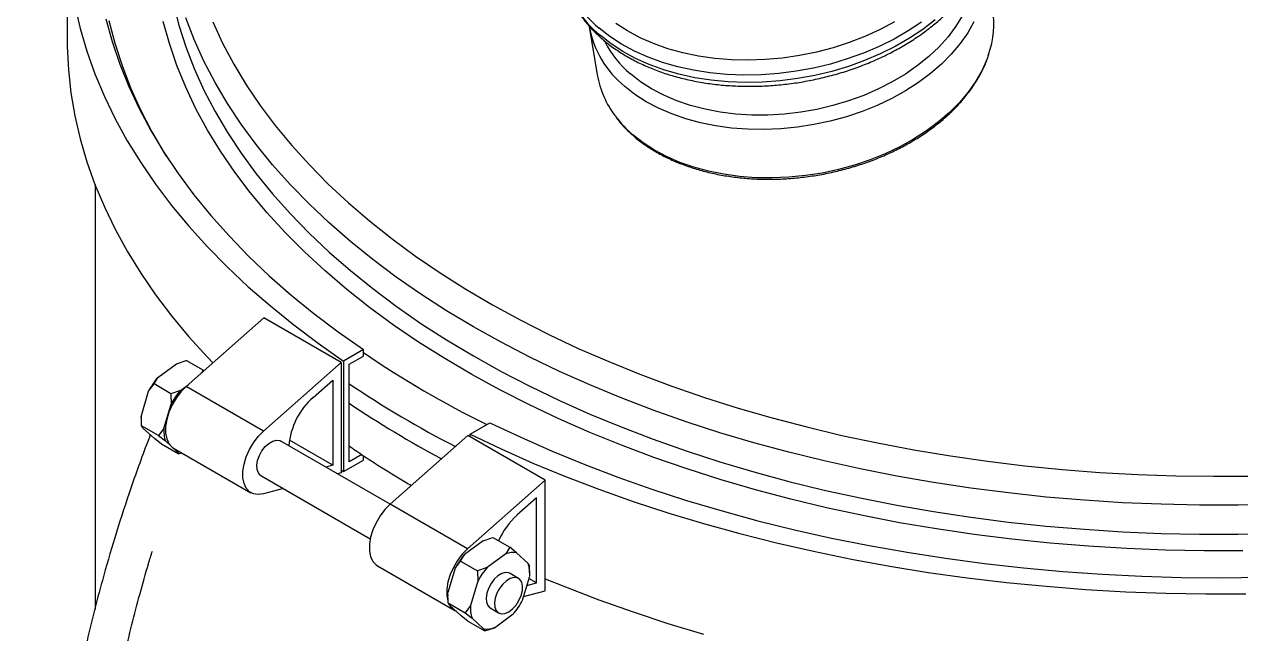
# Model space of a CAD drawing. Header units: millimetres. Extents: x 0 to 6631, y 0 to 4689.
# Drawn here: x 4189.7 to 4495.5, y 2047.9 to 2201 of the extents above; entities that cross this region are included whole.
import ezdxf

# ---------------------------------------------------------------- set-up
doc = ezdxf.new("R2010")
doc.units = ezdxf.units.MM
doc.header["$LTSCALE"] = 13
doc.layers.add('几何体', color=7, linetype='Continuous')

msp = doc.modelspace()

# ---------------------------------------------------------------- linework, layer by layer
at = {"layer": '几何体'}
for p, q in [((4200.51, 2225.05), (4200.51, 2197.29)), ((4331.73, 2200.49), (4333.77, 2188.34)), ((4207.51, 2160.76), (4207.51, 2053.99)), ((4249.94, 2127.29), (4230.45, 2110.04)), ((4269.39, 2116.06), (4249.94, 2127.29)), ((4274.97, 2119.29), (4270.01, 2116.42)), ((4274.97, 2117.65), (4274.97, 2119.29)), ((4228.03, 2115.74), (4230.43, 2116.57)), ((4234.68, 2114.12), (4230.43, 2116.57)), ((4249.89, 2098.82), (4269.39, 2116.06)), ((4269.39, 2116.06), (4269.39, 2088.3)), ((4270.01, 2116.42), (4270.01, 2088.66)), ((4271.43, 2115.61), (4274.97, 2117.65)), ((4223.33, 2112.31), (4228.03, 2115.74)), ((4234.68, 2114.12), (4234.24, 2113.4)), ((4234.88, 2113.96), (4234.68, 2114.12)), ((4271.43, 2091.11), (4271.43, 2115.61)), ((4220.98, 2108.87), (4222.34, 2110.66)), ((4222.34, 2110.66), (4223.33, 2112.31)), ((4226.58, 2108.21), (4222.34, 2110.66)), ((4228.99, 2109.04), (4230.89, 2110.43)), ((4249.89, 2098.82), (4230.45, 2110.04)), ((4262.33, 2107.28), (4267.27, 2111.65)), ((4267.27, 2111.65), (4267.27, 2090.26)), ((4219.17, 2102.76), (4220.98, 2108.87)), ((4228.99, 2109.04), (4226.58, 2108.21)), ((4226.58, 2108.21), (4226.64, 2105.6)), ((4224.83, 2099.49), (4226.64, 2105.6)), ((4219.15, 2102.16), (4219.15, 2101.94)), ((4219.22, 2100.15), (4219.17, 2102.76)), ((4301.83, 2098.05), (4306.79, 2100.92)), ((4223.46, 2097.7), (4219.22, 2100.15)), ((4219.56, 2099.59), (4219.22, 2100.15)), ((4222.45, 2096.92), (4219.56, 2099.59)), ((4224.83, 2099.49), (4223.46, 2097.7)), ((4223.46, 2097.7), (4225.22, 2096.33)), ((4301.21, 2097.69), (4281.71, 2080.45)), ((4320.65, 2086.47), (4301.21, 2097.69)), ((4301.83, 2097.34), (4301.83, 2098.05)), ((4224.2, 2095.55), (4222.45, 2096.92)), ((4228.44, 2093.1), (4224.2, 2095.55)), ((4228.11, 2093.65), (4225.22, 2096.33)), ((4281.7, 2080.44), (4254.21, 2096.31)), ((4267.27, 2090.26), (4256.38, 2096.55)), ((4227.27, 2094.54), (4246.71, 2083.32)), ((4228.11, 2093.65), (4228.44, 2093.1)), ((4228.44, 2093.1), (4229.27, 2093.38)), ((4274.6, 2092.94), (4271.43, 2091.11)), ((4274.97, 2091.52), (4274.97, 2092.69)), ((4267.27, 2090.26), (4265.51, 2089.79)), ((4269.39, 2089.08), (4270.01, 2088.66)), ((4270.01, 2088.66), (4274.97, 2091.52)), ((4249.21, 2087.65), (4276.7, 2071.78)), ((4269.39, 2088.3), (4268.5, 2088.06)), ((4320.65, 2086.47), (4301.16, 2069.22)), ((4320.65, 2058.71), (4320.65, 2086.47)), ((4254.87, 2084.38), (4249.89, 2083.04)), ((4301.16, 2069.22), (4281.71, 2080.45)), ((4318.53, 2082.06), (4313.59, 2077.68)), ((4318.53, 2060.67), (4318.53, 2082.06)), ((4305.1, 2071.25), (4300.4, 2067.81)), ((4305.1, 2071.25), (4307.51, 2072.08)), ((4307.51, 2072.08), (4311.75, 2069.63)), ((4299.41, 2066.17), (4300.4, 2067.81)), ((4310.76, 2067.98), (4306.06, 2064.55)), ((4311.75, 2069.63), (4310.76, 2067.98)), ((4313.5, 2068.26), (4311.75, 2069.63)), ((4316.39, 2065.58), (4313.5, 2068.26)), ((4278.53, 2064.95), (4297.98, 2053.72)), ((4298.05, 2064.37), (4296.24, 2058.27)), ((4298.05, 2064.37), (4299.41, 2066.17)), ((4299.41, 2066.17), (4303.66, 2063.72)), ((4306.06, 2064.55), (4303.66, 2063.72)), ((4316.73, 2065.03), (4316.39, 2065.58)), ((4316.77, 2063.19), (4316.73, 2065.03)), ((4303.71, 2061.11), (4301.9, 2055)), ((4303.66, 2063.72), (4303.71, 2061.11)), ((4313.96, 2061.81), (4311.84, 2063.04)), ((4314.97, 2056.31), (4316.78, 2062.41)), ((4318.53, 2060.67), (4316.59, 2061.79)), ((4316.8, 2063.01), (4316.8, 2063.24)), ((4296.3, 2055.65), (4296.24, 2058.27)), ((4315.25, 2057.25), (4320.65, 2058.71)), ((4316.07, 2060), (4318.53, 2060.67)), ((4296.23, 2057.67), (4296.23, 2057.45)), ((4296.3, 2055.65), (4300.54, 2053.2)), ((4296.63, 2055.1), (4296.3, 2055.65)), ((4296.63, 2055.1), (4299.52, 2052.42)), ((4301.9, 2055), (4300.54, 2053.2)), ((4301.27, 2051.05), (4299.52, 2052.42)), ((4300.54, 2053.2), (4302.29, 2051.83)), ((4302.29, 2051.83), (4305.18, 2049.16)), ((4306.84, 2054.38), (4308.96, 2053.15)), ((4307.92, 2049.43), (4312.62, 2052.87)), ((4301.27, 2051.05), (4305.52, 2048.6)), ((4305.18, 2049.16), (4305.52, 2048.6)), ((4305.52, 2048.6), (4307.92, 2049.43))]:
    msp.add_line(p, q, dxfattribs=at)
at = {"layer": '几何体', "flags": 128}
for points in [[(4202.44, 2205.75), (4203.78, 2199.99), (4205.47, 2194.25), (4207.5, 2188.55), (4209.87, 2182.9), (4212.58, 2177.29), (4215.63, 2171.75), (4219.01, 2166.27), (4222.72, 2160.86), (4226.75, 2155.52), (4231.1, 2150.28), (4235.77, 2145.12), (4240.74, 2140.06), (4246.02, 2135.1), (4251.59, 2130.25), (4257.45, 2125.52), (4263.59, 2120.91), (4270.01, 2116.42)], [(4227.17, 2206.36), (4228.58, 2200.83), (4230.34, 2195.34), (4232.44, 2189.89), (4234.89, 2184.48), (4237.68, 2179.13), (4240.8, 2173.84), (4244.26, 2168.62), (4248.05, 2163.48), (4252.16, 2158.42), (4256.58, 2153.45), (4261.32, 2148.57), (4266.36, 2143.8), (4271.7, 2139.14), (4277.34, 2134.6), (4283.25, 2130.18), (4289.45, 2125.88), (4295.9, 2121.72), (4302.62, 2117.7), (4309.59, 2113.82), (4316.8, 2110.09), (4324.24, 2106.51), (4331.9, 2103.1), (4339.78, 2099.85), (4347.85, 2096.76), (4356.11, 2093.85), (4364.55, 2091.12), (4373.16, 2088.56), (4381.93, 2086.19), (4390.84, 2084), (4399.88, 2082.01), (4409.04, 2080.2), (4418.31, 2078.59), (4427.67, 2077.18), (4437.12, 2075.97), (4446.64, 2074.95), (4456.22, 2074.14), (4465.84, 2073.53), (4475.49, 2073.12), (4485.17, 2072.91), (4494.85, 2072.91), (4504.52, 2073.12)], [(4210.24, 2202.41), (4211.81, 2196.71), (4213.72, 2191.04), (4215.98, 2185.42), (4218.58, 2179.84), (4221.52, 2174.33), (4224.8, 2168.87), (4228.41, 2163.49), (4232.35, 2158.18), (4236.61, 2152.96), (4241.19, 2147.83), (4246.08, 2142.79), (4251.27, 2137.86), (4256.77, 2133.04), (4262.55, 2128.33), (4268.62, 2123.75), (4274.97, 2119.29)], [(4210.97, 2201.97), (4212.45, 2196.3), (4214.29, 2190.66), (4216.46, 2185.07), (4218.97, 2179.52), (4221.83, 2174.02), (4225.01, 2168.59), (4226.22, 2166.69)], [(4496.09, 2068.75), (4486.36, 2068.72), (4476.63, 2068.9), (4466.92, 2069.28), (4457.24, 2069.87), (4447.6, 2070.66), (4438.02, 2071.65), (4428.51, 2072.84), (4419.08, 2074.22), (4409.74, 2075.81), (4400.51, 2077.59), (4391.39, 2079.56), (4382.41, 2081.72), (4373.57, 2084.07), (4364.88, 2086.6), (4356.36, 2089.32), (4348.01, 2092.21), (4339.85, 2095.27), (4331.89, 2098.5), (4324.14, 2101.9), (4316.6, 2105.46), (4309.3, 2109.17), (4302.23, 2113.03), (4295.41, 2117.04), (4288.85, 2121.19), (4282.55, 2125.47), (4276.53, 2129.89), (4270.78, 2134.42), (4265.33, 2139.08), (4260.17, 2143.84), (4255.32, 2148.71), (4250.78, 2153.68), (4246.55, 2158.74), (4242.64, 2163.89), (4239.06, 2169.11), (4235.81, 2174.41), (4232.89, 2179.77), (4230.32, 2185.19), (4228.08, 2190.66), (4226.2, 2196.17), (4224.66, 2201.72)], [(4504.52, 2080.42), (4494.85, 2080.22), (4485.17, 2080.22), (4475.49, 2080.42), (4465.84, 2080.83), (4456.22, 2081.44), (4446.64, 2082.25), (4437.12, 2083.27), (4427.67, 2084.48), (4418.31, 2085.9), (4409.04, 2087.51), (4399.88, 2089.31), (4390.84, 2091.31), (4381.93, 2093.49), (4373.16, 2095.86), (4364.55, 2098.42), (4356.11, 2101.15), (4347.85, 2104.06), (4339.78, 2107.15), (4331.9, 2110.4), (4324.24, 2113.81), (4316.8, 2117.39), (4309.59, 2121.12), (4302.62, 2125), (4295.9, 2129.02), (4289.45, 2133.18), (4283.25, 2137.48), (4277.34, 2141.9), (4271.7, 2146.44), (4266.36, 2151.1), (4261.32, 2155.87), (4256.58, 2160.75), (4252.16, 2165.72), (4248.05, 2170.78), (4244.26, 2175.92), (4240.8, 2181.14), (4237.68, 2186.43), (4234.89, 2191.78), (4232.44, 2197.19), (4230.34, 2202.64)], [(4418.73, 2202.11), (4415.61, 2199.73), (4412.26, 2197.51), (4408.68, 2195.45), (4404.92, 2193.58), (4400.98, 2191.91), (4396.91, 2190.44), (4392.71, 2189.19), (4388.43, 2188.16), (4384.08, 2187.36), (4379.71, 2186.8), (4375.32, 2186.47), (4370.96, 2186.39), (4366.65, 2186.55), (4362.42, 2186.95), (4358.3, 2187.59), (4354.31, 2188.46), (4350.49, 2189.57), (4346.84, 2190.89), (4343.41, 2192.42), (4340.2, 2194.16), (4337.25, 2196.09), (4334.56, 2198.2)], [(4425.6, 2203.23), (4423.94, 2200.52), (4421.97, 2197.89), (4419.69, 2195.35), (4417.13, 2192.94), (4414.3, 2190.65), (4411.23, 2188.52), (4407.93, 2186.55), (4404.43, 2184.76), (4400.76, 2183.16), (4396.94, 2181.77), (4393.01, 2180.6), (4388.99, 2179.65), (4384.91, 2178.93), (4380.8, 2178.45), (4376.69, 2178.21), (4372.62, 2178.22), (4368.6, 2178.46), (4364.68, 2178.95), (4360.88, 2179.67), (4357.23, 2180.62), (4353.76, 2181.8), (4350.49, 2183.19), (4347.44, 2184.79), (4344.65, 2186.58), (4342.12, 2188.55)], [(4237.09, 2201.63), (4239.57, 2196.29), (4242.39, 2191.01), (4245.54, 2185.79), (4249.02, 2180.64), (4252.83, 2175.57), (4256.95, 2170.58), (4261.39, 2165.69), (4266.14, 2160.89), (4271.19, 2156.19), (4276.54, 2151.61), (4282.17, 2147.14), (4288.09, 2142.79), (4294.28, 2138.57), (4300.73, 2134.49), (4307.44, 2130.55), (4314.39, 2126.75), (4321.58, 2123.1), (4329, 2119.6), (4336.64, 2116.27), (4344.48, 2113.1), (4352.52, 2110.1), (4360.75, 2107.27), (4369.15, 2104.61), (4377.71, 2102.14), (4386.42, 2099.85), (4395.28, 2097.75), (4404.26, 2095.83), (4413.36, 2094.11), (4422.56, 2092.58), (4431.85, 2091.25), (4441.22, 2090.11), (4450.66, 2089.18), (4460.15, 2088.45), (4469.68, 2087.91), (4479.24, 2087.58), (4488.81, 2087.46), (4498.38, 2087.53)], [(4415.3, 2201.59), (4411.94, 2199.36), (4408.37, 2197.31), (4404.61, 2195.44), (4400.67, 2193.77), (4396.6, 2192.3), (4392.4, 2191.04), (4388.12, 2190.02), (4383.77, 2189.22), (4379.39, 2188.65), (4375.01, 2188.33), (4370.65, 2188.25), (4366.34, 2188.41), (4362.11, 2188.81), (4357.99, 2189.45), (4354, 2190.32), (4350.18, 2191.42), (4346.53, 2192.75), (4343.1, 2194.28), (4339.89, 2196.02), (4336.93, 2197.95), (4334.25, 2200.06)], [(4408.46, 2201.64), (4404.85, 2199.71), (4401.06, 2197.98), (4397.12, 2196.45), (4393.04, 2195.13), (4388.87, 2194.03), (4384.62, 2193.17), (4380.33, 2192.54), (4376.02, 2192.15), (4371.73, 2192), (4367.48, 2192.1), (4363.31, 2192.44), (4359.24, 2193.02), (4355.3, 2193.84), (4351.52, 2194.89), (4347.92, 2196.17), (4344.52, 2197.65), (4341.36, 2199.35), (4338.45, 2201.24)], [(4428.47, 2201.63), (4426.89, 2198.86), (4424.99, 2196.15), (4422.78, 2193.53), (4420.29, 2191.02), (4417.52, 2188.63), (4414.5, 2186.39), (4411.25, 2184.3), (4407.79, 2182.38), (4404.14, 2180.65), (4400.34, 2179.12), (4396.4, 2177.79), (4392.35, 2176.69), (4388.23, 2175.8), (4384.07, 2175.15), (4379.88, 2174.74), (4375.7, 2174.56), (4371.57, 2174.63), (4367.5, 2174.93), (4363.53, 2175.47), (4359.69, 2176.25), (4356, 2177.25), (4352.48, 2178.48), (4349.17, 2179.92), (4346.09, 2181.56), (4343.25, 2183.39), (4340.68, 2185.4)], [(4200.51, 2197.29), (4200.53, 2195.41), (4200.81, 2189.59), (4201.45, 2183.78), (4202.44, 2177.99), (4203.78, 2172.23), (4205.47, 2166.49), (4207.5, 2160.79), (4209.87, 2155.14), (4212.58, 2149.53), (4215.63, 2143.99), (4219.01, 2138.5), (4222.72, 2133.09), (4226.75, 2127.76), (4231.1, 2122.51), (4235.77, 2117.36), (4237.12, 2115.94)], [(4432.13, 2193.39), (4431.75, 2192.31), (4430.5, 2189.48), (4428.92, 2186.71), (4427.02, 2184), (4424.82, 2181.38), (4422.32, 2178.87), (4419.56, 2176.48), (4416.54, 2174.24), (4413.29, 2172.15), (4409.82, 2170.23), (4406.18, 2168.5), (4402.37, 2166.97), (4398.43, 2165.64), (4394.39, 2164.54), (4390.27, 2163.65), (4386.1, 2163), (4381.91, 2162.59), (4377.74, 2162.41), (4373.6, 2162.48), (4369.53, 2162.78), (4365.57, 2163.33), (4361.72, 2164.1), (4358.03, 2165.11), (4354.52, 2166.33), (4351.21, 2167.77), (4348.12, 2169.41), (4345.29, 2171.24), (4342.72, 2173.25)], [(4230.45, 2110.04), (4229.12, 2108.69), (4227.91, 2107.12), (4226.88, 2105.39), (4226.07, 2103.57), (4225.52, 2101.74), (4225.23, 2099.96), (4225.23, 2098.32), (4225.52, 2096.87), (4226.07, 2095.68), (4226.88, 2094.8), (4227.27, 2094.54)], [(4219.15, 2102.16), (4219.15, 2102.32), (4219.17, 2102.76)], [(4306.79, 2100.92), (4314.52, 2097.25), (4322.46, 2093.75), (4330.62, 2090.41), (4338.97, 2087.23), (4347.52, 2084.23), (4356.24, 2081.41), (4365.13, 2078.77), (4374.17, 2076.31), (4383.36, 2074.04), (4392.69, 2071.95), (4402.13, 2070.06), (4411.69, 2068.36), (4421.35, 2066.86), (4431.09, 2065.56), (4440.9, 2064.45), (4450.78, 2063.55), (4460.7, 2062.85), (4470.67, 2062.35), (4480.65, 2062.06), (4490.65, 2061.97), (4500.65, 2062.08)], [(4249.89, 2083.04), (4248.56, 2082.85), (4247.36, 2083.03), (4246.33, 2083.57), (4245.52, 2084.46), (4244.96, 2085.65), (4244.68, 2087.09), (4244.68, 2088.74), (4244.96, 2090.51), (4245.52, 2092.35), (4246.33, 2094.17), (4247.36, 2095.9), (4248.56, 2097.47), (4249.89, 2098.82)], [(4301.83, 2098.05), (4309.6, 2094.35), (4317.59, 2090.8), (4325.79, 2087.42), (4334.19, 2084.2), (4342.78, 2081.15), (4351.54, 2078.28), (4360.48, 2075.59), (4369.57, 2073.08), (4378.8, 2070.75), (4388.17, 2068.61), (4397.67, 2066.66), (4407.28, 2064.9), (4416.98, 2063.33), (4426.78, 2061.96), (4436.65, 2060.79), (4446.59, 2059.82), (4456.58, 2059.05), (4466.61, 2058.47), (4476.67, 2058.11), (4486.74, 2057.94), (4496.82, 2057.97)], [(4249.21, 2087.65), (4249.13, 2087.7), (4248.57, 2088.29), (4248.25, 2089.15), (4248.18, 2090.22), (4248.38, 2091.42), (4248.82, 2092.66), (4249.48, 2093.86), (4250.3, 2094.91), (4251.23, 2095.74), (4252.19, 2096.3), (4253.12, 2096.53), (4253.94, 2096.43), (4254.21, 2096.31)], [(4281.71, 2080.45), (4280.38, 2079.1), (4279.18, 2077.53), (4278.15, 2075.8), (4277.34, 2073.98), (4276.78, 2072.14), (4276.5, 2070.37), (4276.5, 2068.72), (4276.78, 2067.28), (4277.34, 2066.09), (4278.15, 2065.2), (4278.53, 2064.95)], [(4301.16, 2069.22), (4299.83, 2067.87), (4298.62, 2066.3), (4297.6, 2064.57), (4296.79, 2062.75), (4296.23, 2060.92), (4295.94, 2059.14), (4295.94, 2057.5), (4296.19, 2056.16)], [(4310.69, 2063.26), (4309.76, 2063), (4308.8, 2062.43), (4307.87, 2061.58), (4307.06, 2060.51), (4306.42, 2059.31), (4305.99, 2058.07), (4305.81, 2056.87), (4305.89, 2055.81), (4306.23, 2054.97), (4306.8, 2054.4), (4306.84, 2054.38)], [(4312.81, 2062.04), (4311.88, 2061.78), (4310.92, 2061.2), (4310, 2060.35), (4309.18, 2059.29), (4308.54, 2058.09), (4308.11, 2056.85), (4307.93, 2055.65), (4308.01, 2054.59), (4308.35, 2053.74), (4308.92, 2053.18), (4309.68, 2052.93), (4310.57, 2053.02), (4311.53, 2053.44), (4312.48, 2054.16), (4313.35, 2055.12), (4314.09, 2056.27), (4314.63, 2057.5), (4314.94, 2058.73), (4314.98, 2059.87), (4314.77, 2060.83), (4314.31, 2061.54), (4313.64, 2061.96), (4312.81, 2062.04)], [(4311.84, 2063.04), (4311.52, 2063.18), (4310.69, 2063.26)], [(4320.65, 2061.74), (4325.79, 2059.65), (4334.19, 2056.44), (4342.78, 2053.39), (4351.54, 2050.52), (4360.48, 2047.83)], [(4296.23, 2057.67), (4296.23, 2057.83), (4296.24, 2058.27)]]:
    msp.add_lwpolyline(points, dxfattribs=at)
at = {"layer": '几何体'}
for centre, radius, start, end in [((4351.6, 2221.47), 27.56, 191.433, 230.9894), ((4351.91, 2219.61), 27.56, 191.433, 230.9894), ((4409.41, 2201.19), 24.03, 341.0527, 9.081), ((4356.5, 2204.99), 25.17, 190.338, 231.0748), ((4359.18, 2208.81), 26.48, 207.2191, 229.8932), ((4357.15, 2192.37), 23.73, 189.7669, 217.5946), ((4361.84, 2195.64), 29.44, 217.0885, 229.5072), ((4423.51, 2337.42), 264.52, 235.8373, 243.6196), ((4236.77, 2100.61), 17.82, 138.9652, 152.4013), ((4419.17, 2330.18), 264.57, 236.0519, 242.7651), ((4242.43, 2097.34), 17.82, 138.9652, 152.4013), ((4274.49, 2093.57), 18.33, 131.5928, 175.0895), ((4418.01, 2323.46), 262.41, 236.0407, 241.9521), ((4232.85, 2098.87), 8.05, 175.5632, 198.4557), ((4228.92, 2097.83), 4.25, 258.9223, 270.2834), ((4326.52, 2063.48), 19.21, 132.301, 156.144), ((4313.85, 2056.11), 17.82, 138.9652, 152.4013), ((4312.63, 2063.12), 5.21, 80.3972, 111.0456), ((4319.5, 2052.85), 17.82, 138.9652, 152.4013), ((4308.76, 2063.04), 8.05, 355.5632, 18.4557), ((4299.81, 2056.85), 3.62, 209.2324, 245.2411), ((4309.92, 2054.38), 8.05, 175.5632, 198.4557), ((4299.18, 2064.57), 17.82, 318.9652, 332.4013), ((4306.05, 2054.3), 5.21, 260.3972, 291.0456)]:
    msp.add_arc(centre, radius, start, end, dxfattribs=at)
for points, knots in [([(4335.03, 2197.33), (4335.48, 2196.95), (4336.76, 2195.87), (4339.08, 2194.22), (4342.02, 2192.44), (4345.19, 2190.84), (4348.55, 2189.44), (4352.08, 2188.23), (4355.77, 2187.24), (4359.6, 2186.45), (4363.53, 2185.88), (4367.55, 2185.53), (4371.63, 2185.4), (4375.75, 2185.48), (4379.9, 2185.79), (4384.03, 2186.31), (4388.14, 2187.05), (4392.19, 2188), (4396.17, 2189.15), (4400.05, 2190.5), (4403.81, 2192.04), (4407.43, 2193.77), (4410.89, 2195.67), (4414.16, 2197.73), (4417.24, 2199.95), (4420.09, 2202.31), (4422.71, 2204.8), (4425.07, 2207.4), (4427.17, 2210.11), (4428.98, 2212.9), (4430.49, 2215.76), (4431.7, 2218.67), (4432.6, 2221.61), (4433.18, 2224.55), (4433.43, 2227.49), (4433.4, 2230.09), (4433.16, 2231.69), (4433.07, 2232.33)], [0, 0, 0, 0, 0.015727, 0.04485, 0.074031, 0.103284, 0.132584, 0.16191, 0.191249, 0.220586, 0.249917, 0.27924, 0.308553, 0.337858, 0.367157, 0.396453, 0.425749, 0.455048, 0.484353, 0.513667, 0.542993, 0.572334, 0.601692, 0.631067, 0.660458, 0.689862, 0.71927, 0.748667, 0.778035, 0.80735, 0.836583, 0.865704, 0.894686, 0.923512, 0.95218, 0.980708, 1, 1, 1, 1]), ([(4324.93, 2214.12), (4325.08, 2213.38), (4325.41, 2211.7), (4326.3, 2209.16), (4327.52, 2206.5), (4329.05, 2203.95), (4330.86, 2201.51), (4332.85, 2199.29), (4334.33, 2197.95), (4335.03, 2197.33)], [0, 0, 0, 0, 0.1173472, 0.2665594, 0.4159568, 0.5658124, 0.7163238, 0.8675927, 1, 1, 1, 1]), ([(4342.87, 2172.96), (4343.29, 2172.61), (4344.5, 2171.6), (4346.68, 2170.06), (4349.48, 2168.38), (4352.5, 2166.89), (4355.72, 2165.58), (4359.11, 2164.48), (4362.65, 2163.57), (4366.32, 2162.87), (4370.1, 2162.38), (4373.96, 2162.11), (4377.88, 2162.06), (4381.84, 2162.22), (4385.8, 2162.6), (4389.75, 2163.19), (4393.66, 2163.99), (4397.51, 2164.99), (4401.27, 2166.2), (4404.92, 2167.59), (4408.43, 2169.17), (4411.79, 2170.92), (4414.97, 2172.83), (4417.96, 2174.89), (4420.73, 2177.09), (4423.26, 2179.42), (4425.55, 2181.85), (4427.56, 2184.39), (4429.31, 2187), (4430.74, 2189.67), (4431.67, 2191.73), (4432.01, 2192.89), (4432.08, 2193.14)], [0, 0, 0, 0, 0.018387, 0.053032, 0.087707, 0.122414, 0.157139, 0.191875, 0.226614, 0.261351, 0.296084, 0.330814, 0.365539, 0.40026, 0.43498, 0.469698, 0.504418, 0.539139, 0.573863, 0.608592, 0.643327, 0.678069, 0.712819, 0.747577, 0.782342, 0.81711, 0.851876, 0.886632, 0.921368, 0.956069, 0.990721, 1, 1, 1, 1]), ([(4338.48, 2177.67), (4338.78, 2177.27), (4339.64, 2176.1), (4341.13, 2174.53), (4342.38, 2173.41), (4342.87, 2172.96)], [0, 0, 0, 0, 0.239863, 0.697764, 1, 1, 1, 1]), ([(4221.41, 2097.88), (4221.09, 2097.04), (4219.18, 2092.12), (4216.1, 2083.47), (4212.43, 2072.11), (4208.74, 2059.38), (4205.15, 2045.09), (4201.82, 2029.29), (4199.12, 2013.84), (4196.95, 1998.74), (4195.36, 1985.28), (4194.14, 1973.37), (4193.19, 1962.98), (4192.53, 1955.1), (4192.08, 1949.62), (4191.81, 1946.2), (4191.5, 1942.33), (4191.12, 1937.67), (4190.67, 1932.18), (4190.21, 1926.63), (4189.88, 1922.95), (4189.74, 1921.37)], [0, 0, 0, 0, 0.01267, 0.074322, 0.131699, 0.187626, 0.273089, 0.358603, 0.444161, 0.529756, 0.61538, 0.678181, 0.740983, 0.80247, 0.82227, 0.842181, 0.865919, 0.894444, 0.929426, 0.969572, 1, 1, 1, 1]), ([(4271.43, 2095.08), (4271.79, 2094.82), (4274.19, 2093.12), (4278.88, 2090.11), (4283.72, 2087.06), (4286.52, 2085.46), (4287.04, 2085.16)], [0, 0, 0, 0, 0.074607, 0.489891, 0.905215, 1, 1, 1, 1]), ([(4199.71, 1920.59), (4199.8, 1921.61), (4200.04, 1924.3), (4200.4, 1928.54), (4200.79, 1933.16), (4201.13, 1937.32), (4201.42, 1941), (4201.68, 1944.21), (4201.91, 1947.03), (4202.27, 1951.51), (4202.8, 1957.92), (4203.74, 1968.64), (4205.03, 1981.92), (4206.84, 1997.27), (4209.02, 2012.38), (4211.61, 2027.24), (4214.79, 2042.42), (4218.02, 2055.23), (4220.48, 2064.03), (4221.6, 2067.62), (4221.93, 2068.68)], [0, 0, 0, 0, 0.02257, 0.059943, 0.093804, 0.124128, 0.150896, 0.174092, 0.193726, 0.212016, 0.2707, 0.331044, 0.439403, 0.547752, 0.644483, 0.741203, 0.837914, 0.934617, 0.98056, 1, 1, 1, 1])]:
    msp.add_open_spline(points, degree=3, knots=knots, dxfattribs=at)

doc.saveas('drawing.dxf')
